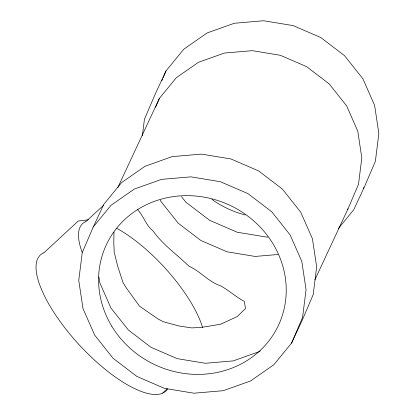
<?xml version="1.0" encoding="UTF-8"?>
<svg xmlns="http://www.w3.org/2000/svg" width="415" height="415" viewBox="0 0 415 415"><rect width="100%" height="100%" fill="white"/><g stroke="black" fill="none" stroke-linecap="round" stroke-linejoin="round"><path stroke-width="0.62" d="M113.98 232.104L113.798 242.36L114.182 252.076L117.559 265.792L122.949 282.392L126.16 287.745L139.559 306.223L157.985 318.912L163.022 321.641L179.041 325.998L191.6 327.892L200.741 327.513L220.676 324.208L237.162 316.614L245.483 308.558L244.295 301.311C235.673 296.964 228.924 290.173 220.241 285.702C208.382 281.697 200.336 271.223 188.887 266.171C176.774 254.359 162.701 244.648 152.793 230.631C145.727 225.272 143.725 215.94 137.614 209.689M142.371 135.695L144.436 119.245L155.438 93.614L166.042 70.877L183.798 49.203L207.101 32.961L234.361 23.256L263.727 20.75L293.192 25.616L320.759 37.526L344.533 55.667L362.897 78.798L374.605 105.348L378.859 133.5L375.362 161.342L364.36 186.973L353.756 209.71L338.422 228.426M93.251 226.979L82.248 252.605L78.751 280.447L83.005 308.604L94.708 335.154L113.077 358.285L136.851 376.426L164.413 388.336L193.883 393.202L223.249 390.697L250.51 380.991L273.812 364.749L291.569 343.075L302.172 320.339L313.175 294.707L316.666 266.866L312.417 238.713L300.709 212.164L282.34 189.032L258.566 170.892L231.005 158.981L201.54 154.115L172.173 156.621L144.913 166.327L121.611 182.569L103.854 204.242L93.251 226.979L111.007 205.306L134.31 189.064L161.57 179.358L190.936 176.852L220.401 181.718L247.963 193.629L271.742 211.769L290.106 234.9L301.814 261.45L306.062 289.603L302.571 317.444L291.569 343.075M161.793 80.78L162.54 79.032M163.043 77.864L166.042 70.877M155.578 107.278L159.407 98.355L176.297 77.74L198.463 62.286L224.396 53.053L252.33 50.672L280.353 55.299L306.566 66.623L329.173 83.877L346.639 105.872L357.772 131.119L361.813 157.897L358.487 184.374L348.024 208.755L314.902 279.788M117.798 187.585L159.407 98.355M363.151 188.452L363.955 187.466M347.22 209.741L348.024 208.755M43.741 252.917L78.305 220.998L88.379 219.81M85.765 221.714L103.755 205.103M162.613 393.062L167.349 388.689M259.147 351.666L260.2 350.929M258.54 351.879L233.209 360.894L205.28 363.281L177.257 358.648L151.044 347.324L128.437 330.075L110.971 308.08L99.839 282.833L98.972 277.096M267.95 236.991L266.674 237.1L237.204 232.234L209.642 220.324L185.868 202.183L181.48 196.653M277.951 254.494L255.101 256.439L227.078 251.812L200.865 240.487L178.258 223.239L160.792 201.239L160.273 200.066M245.125 214.97A95.014 88.094 25 0 1 211.873 199.392M82.175 252.315A86.953 30.451 47.3 0 1 85.692 221.631M116.848 228.375A86.953 30.451 47.3 0 1 202.624 327.632M167.453 389.358A92.581 32.422 47.3 0 1 77.73 343.205A92.581 32.422 47.3 0 1 43.668 252.828M111.77 326.18A95.014 88.094 25 0 0 274.253 333.157A95.014 88.094 25 0 0 191.206 195.745A95.014 88.094 25 0 0 111.77 326.18"/></g></svg>
